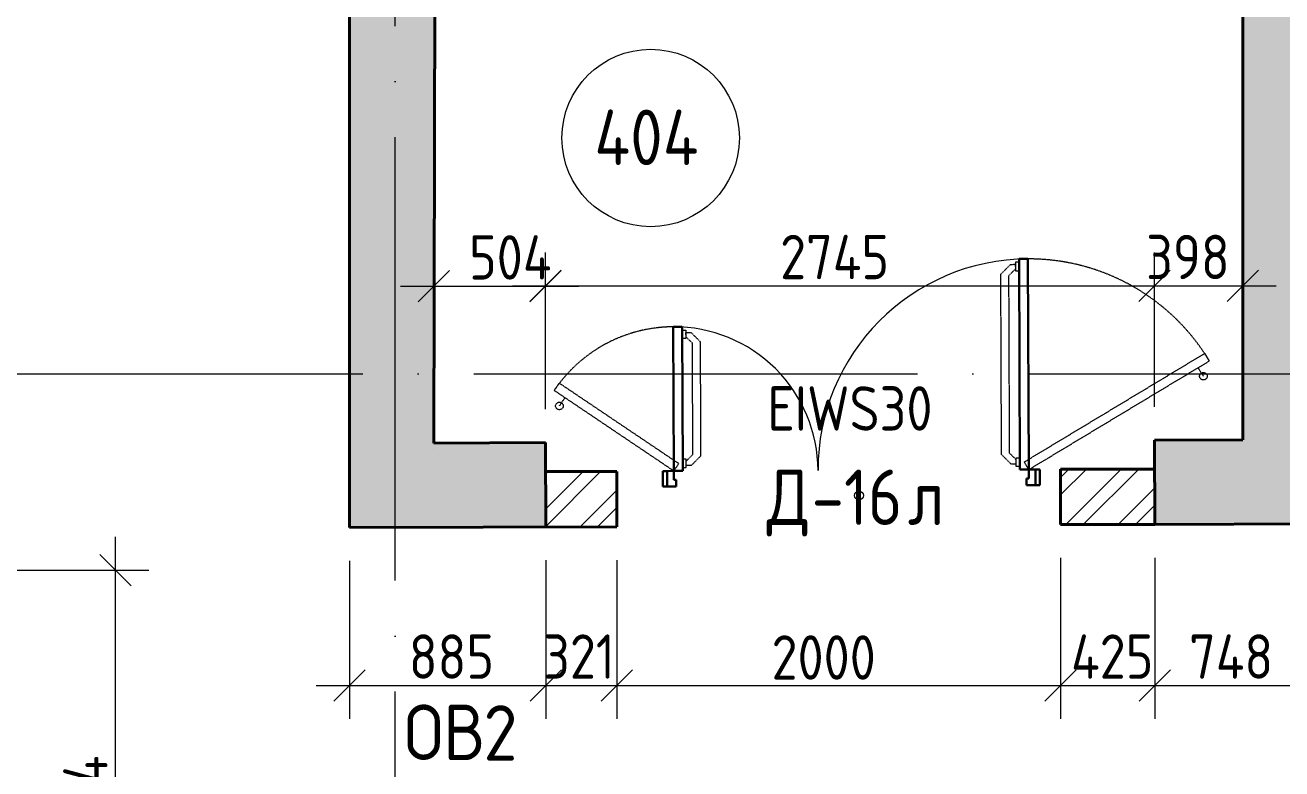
# Model space of a CAD drawing. Header units: millimetres. Extents: x 3050 to 430575, y -569542 to 36130.
# Drawn here: x 281312 to 286977, y -419146 to -415792 of the extents above; entities that cross this region are included whole.
import ezdxf

# ---------------------------------------------------------------- set-up
doc = ezdxf.new("R2010")
doc.units = ezdxf.units.MM
for name, pattern in [('ADSK_Линия сетки', [25, 20, -2.5, 0, -2.5]), ('ADSK_Сверху', [4.5, 3, -1.5]), ('ADSK_Штриховая_ш2 п1', [3, 2, -1])]:
    doc.linetypes.add(name, pattern=pattern)
for name, color, linetype, lineweight in [('Двери', 7, 'Continuous', 18), ('Марки', 7, 'Continuous', 20), ('Марки дверей', 7, 'Continuous', 20), ('Марки помещений', 7, 'Continuous', 20), ('Оси', 7, 'Continuous', 9), ('Размеры', 7, 'Continuous', 9), ('Стены внутренние', 7, 'Continuous', 18), ('Стены штриховка', 7, 'Continuous', 18)]:
    doc.layers.add(name, color=color, linetype=linetype, lineweight=lineweight)
doc.layers.add('Линии', color=7, linetype='Continuous', lineweight=9, true_color=0x00a600)
doc.styles.add('GOST Common', font='GOST_Common.ttf', dxfattribs={"width": 0.9, "height": 200})
doc.styles.add('GOST Common_1', font='GOST_Common.ttf', dxfattribs={"width": 0.9, "height": 350})
doc.styles.add('GOST Common_2', font='GOST_Common.ttf', dxfattribs={"width": 0.9, "height": 250})
doc.styles.add('ISOCPEUR_1', font='isocpeur.ttf', dxfattribs={"width": 0.9, "height": 250})
doc.dimstyles.new('ADSK_Основной_2_мм_Округление_до_1_мм_1', dxfattribs={"dimscale": 304.8, "dimtxt": 201.142999, "dimasz": 0.463911, "dimexe": 0.492126, "dimexo": 0.492126, "dimgap": 0.098425, "dimtad": 1, "dimdec": 0, "dimdsep": 46, "dimtxsty": 'GOST Common', "dimblk1": 'OBLIQUE', "dimblk2": 'OBLIQUE', "dimsah": 1, "dimcen": 0.09, "dimdle": 0.492126, "dimazin": 2, "dimtfac": 1, "dimtdec": 4, "dimtix": 1, "dimtmove": 1, "dimatfit": 3, "dimfxl": 1, "dimtvp": 1, "dimtolj": 1, "dimtzin": 0, "dimlwd": 20, "dimlwe": 20, "dimarcsym": 2})

# ---------------------------------------------------------------- blocks, each defined once
blk = doc.blocks.new('AC_Дверь_Двупольная - Д-16л 1700х2200h-2309824-04 План 4-го этажа маркировочный')
at = {"layer": 'Двери', "lineweight": 30}
for p, q in [((800, 966), (760, 966)), ((760, 966), (760, 16)), ((800, 16), (800, 966)), ((-800, 666), (-760, 666)), ((-800, 16), (-800, 666)), ((-760, 666), (-760, 16)), ((-850, 16), (-830, 16)), ((-850, -54), (-850, 16)), ((-830, 16), (-800, 16)), ((-830, -54), (-830, 16)), ((-830, 16), (-830, -54)), ((-760, 16), (-800, 16)), ((-800, 16), (-800, -24)), ((760, 16), (800, 16)), ((830, 16), (800, 16)), ((800, 16), (800, -24)), ((830, -54), (830, 16)), ((850, 16), (830, 16)), ((830, 16), (830, -54)), ((850, -54), (850, 16)), ((-830, -54), (-850, -54)), ((-790, -54), (-830, -54)), ((-800, -24), (-790, -24)), ((-790, -24), (-790, -54)), ((800, -24), (790, -24)), ((790, -24), (790, -54)), ((790, -54), (830, -54)), ((830, -54), (850, -54))]:
    blk.add_line(p, q, dxfattribs=at)
at = {"layer": 'Двери', "linetype": 'ADSK_Сверху', "lineweight": 9}
for p, q in [((720.3, 940.4), (677.5, 897.6)), ((744, 921.7), (713.9, 891.6)), ((744, 940.4), (720.3, 940.4)), ((760, 951), (744, 951)), ((744, 951), (744, 912.5)), ((744, 931.7), (744, 940.4)), ((744, 912.5), (760, 912.5)), ((677.5, 84.3), (677.5, 897.6)), ((713.9, 90.4), (713.9, 891.6)), ((-760, 651), (-744, 651)), ((-744, 651), (-744, 612.5)), ((-744, 631.7), (-744, 640.4)), ((-744, 640.4), (-720.3, 640.4)), ((-720.3, 640.4), (-677.5, 597.6)), ((-744, 612.5), (-760, 612.5)), ((-744, 621.7), (-713.9, 591.6)), ((-713.9, 90.4), (-713.9, 591.6)), ((-677.5, 84.3), (-677.5, 597.6)), ((-744, 69.5), (-760, 69.5)), ((-744, 60.3), (-713.9, 90.4)), ((-744, 31), (-744, 69.5)), ((-720.3, 41.5), (-677.5, 84.3)), ((720.3, 41.5), (677.5, 84.3)), ((744, 60.3), (713.9, 90.4)), ((744, 31), (744, 69.5)), ((744, 69.5), (760, 69.5)), ((-760, 31), (-744, 31)), ((-744, 41.5), (-720.3, 41.5)), ((744, 41.5), (720.3, 41.5)), ((760, 31), (744, 31))]:
    blk.add_line(p, q, dxfattribs=at)
at = {"layer": 'Двери'}
for centre, radius, start, end in [((800, 16), 950, 90, 180), ((-800, 16), 650, 360, 90)]:
    blk.add_arc(centre, radius, start, end, dxfattribs=at)
blk = doc.blocks.new('ADSK_Марка_Помещение_ОдноЗначение - Номер-247393-04 План 4-го этажа маркировочный')
at = {"layer": 'Марки помещений'}
blk.add_circle((0, 0), 4, dxfattribs=at)
blk = doc.blocks.new('ADSK_Марка_Дверь - Типоразмер_ADSK_Марка-58376-04 План 4-го этажа маркировочный')
at = {"layer": 'Марки дверей', "lineweight": 9}
blk.add_circle((0, 0), 0.2, dxfattribs=at)
blk = doc.blocks.new('_Oblique')
at = {"color": 0, "linetype": 'ByBlock', "lineweight": -2}
blk.add_line((-0.5, -0.5), (0.5, 0.5), dxfattribs=at)
blk = doc.blocks.new('*D12232')
at = {"layer": 'Defpoints', "color": 0, "transparency": 16777216}
for p in [(279907.6, -418249.9), (281718.9, -418249.9), (279914.4, -420803.5)]:
    blk.add_point(p, dxfattribs=at)
at = {"layer": 'Размеры', "color": 0, "lineweight": 20, "transparency": 16777216}
for p, q in [((281718.9, -420953.5), (281718.9, -418099.9)), ((280057.6, -418249.9), (281868.9, -418249.9)), ((280064.4, -420803.5), (281868.9, -420803.5))]:
    blk.add_line(p, q, dxfattribs=at)
at = {"layer": 'Размеры', "color": 0, "lineweight": 20, "transparency": 16777216, "xscale": 141.4, "yscale": 141.4, "zscale": 141.4}
for p, rotation in [((281718.9, -418249.9), 90), ((281718.9, -420803.5), 270)]:
    blk.add_blockref('_Oblique', p, dxfattribs=dict(at, rotation=rotation))
at = {"layer": 'Размеры', "color": 0, "transparency": 16777216, "insert": (281583.5, -419333.5), "char_height": 200, "attachment_point": 5, "rotation": 90, "style": 'GOST Common'}
blk.add_mtext('\\A1;2554', dxfattribs=at)
blk = doc.blocks.new('*D12241')
at = {"layer": 'Defpoints', "color": 0, "transparency": 16777216}
for p in [(282773.6, -418057.8), (283658.6, -418054.4), (283658.6, -418769.2)]:
    blk.add_point(p, dxfattribs=at)
at = {"layer": 'Размеры', "color": 0, "lineweight": 20, "transparency": 16777216}
for p, q in [((282773.6, -418207.8), (282773.6, -418919.2)), ((283658.6, -418204.4), (283658.6, -418919.2)), ((282623.6, -418769.2), (283808.6, -418769.2))]:
    blk.add_line(p, q, dxfattribs=at)
at = {"layer": 'Размеры', "color": 0, "lineweight": 20, "transparency": 16777216, "xscale": 141.4, "yscale": 141.4, "zscale": 141.4, "rotation": 180}
blk.add_blockref('_Oblique', (282773.6, -418769.2), dxfattribs=at)
at = {"layer": 'Размеры', "color": 0, "lineweight": 20, "transparency": 16777216, "xscale": 141.4, "yscale": 141.4, "zscale": 141.4}
blk.add_blockref('_Oblique', (283658.6, -418769.2), dxfattribs=at)
at = {"layer": 'Размеры', "color": 0, "transparency": 16777216, "insert": (283233.7, -418639.2), "char_height": 200, "attachment_point": 5, "style": 'GOST Common'}
blk.add_mtext('\\A1;885', dxfattribs=at)
blk = doc.blocks.new('*D12242')
at = {"layer": 'Defpoints', "color": 0, "transparency": 16777216}
for p in [(283658.6, -418054.4), (283979.3, -418054.4), (283979.3, -418769.2)]:
    blk.add_point(p, dxfattribs=at)
at = {"layer": 'Размеры', "color": 0, "lineweight": 20, "transparency": 16777216}
for p, q in [((283658.6, -418204.4), (283658.6, -418919.2)), ((283979.3, -418204.4), (283979.3, -418919.2)), ((283508.6, -418769.2), (284129.3, -418769.2))]:
    blk.add_line(p, q, dxfattribs=at)
at = {"layer": 'Размеры', "color": 0, "lineweight": 20, "transparency": 16777216, "xscale": 141.4, "yscale": 141.4, "zscale": 141.4, "rotation": 180}
blk.add_blockref('_Oblique', (283658.6, -418769.2), dxfattribs=at)
at = {"layer": 'Размеры', "color": 0, "lineweight": 20, "transparency": 16777216, "xscale": 141.4, "yscale": 141.4, "zscale": 141.4}
blk.add_blockref('_Oblique', (283979.3, -418769.2), dxfattribs=at)
at = {"layer": 'Размеры', "color": 0, "transparency": 16777216, "insert": (283808.6, -418639.2), "char_height": 200, "attachment_point": 5, "style": 'GOST Common'}
blk.add_mtext('\\A1;321', dxfattribs=at)
blk = doc.blocks.new('*D12243')
at = {"layer": 'Defpoints', "color": 0, "transparency": 16777216}
for p in [(283979.3, -418054.4), (285979.3, -418043.9), (285979.3, -418769.2)]:
    blk.add_point(p, dxfattribs=at)
at = {"layer": 'Размеры', "color": 0, "lineweight": 20, "transparency": 16777216}
for p, q in [((285979.3, -418193.9), (285979.3, -418919.2)), ((283979.3, -418204.4), (283979.3, -418919.2)), ((283829.3, -418769.2), (286129.3, -418769.2))]:
    blk.add_line(p, q, dxfattribs=at)
at = {"layer": 'Размеры', "color": 0, "lineweight": 20, "transparency": 16777216, "xscale": 141.4, "yscale": 141.4, "zscale": 141.4, "rotation": 180}
blk.add_blockref('_Oblique', (283979.3, -418769.2), dxfattribs=at)
at = {"layer": 'Размеры', "color": 0, "lineweight": 20, "transparency": 16777216, "xscale": 141.4, "yscale": 141.4, "zscale": 141.4}
blk.add_blockref('_Oblique', (285979.3, -418769.2), dxfattribs=at)
at = {"layer": 'Размеры', "color": 0, "transparency": 16777216, "insert": (284911.5, -418643.3), "char_height": 200, "attachment_point": 5, "style": 'GOST Common'}
blk.add_mtext('\\A1;2000', dxfattribs=at)
blk = doc.blocks.new('*D12244')
at = {"layer": 'Defpoints', "color": 0, "transparency": 16777216}
for p in [(285979.3, -418043.9), (286404.8, -418043.9), (286404.8, -418769.2)]:
    blk.add_point(p, dxfattribs=at)
at = {"layer": 'Размеры', "color": 0, "lineweight": 20, "transparency": 16777216}
for p, q in [((285979.3, -418193.9), (285979.3, -418919.2)), ((286404.8, -418193.9), (286404.8, -418919.2)), ((285829.3, -418769.2), (286554.8, -418769.2))]:
    blk.add_line(p, q, dxfattribs=at)
at = {"layer": 'Размеры', "color": 0, "lineweight": 20, "transparency": 16777216, "xscale": 141.4, "yscale": 141.4, "zscale": 141.4, "rotation": 180}
blk.add_blockref('_Oblique', (285979.3, -418769.2), dxfattribs=at)
at = {"layer": 'Размеры', "color": 0, "lineweight": 20, "transparency": 16777216, "xscale": 141.4, "yscale": 141.4, "zscale": 141.4}
blk.add_blockref('_Oblique', (286404.8, -418769.2), dxfattribs=at)
at = {"layer": 'Размеры', "color": 0, "transparency": 16777216, "insert": (286212.3, -418639.2), "char_height": 200, "attachment_point": 5, "style": 'GOST Common'}
blk.add_mtext('\\A1;425', dxfattribs=at)
blk = doc.blocks.new('*D12245')
at = {"layer": 'Defpoints', "color": 0, "transparency": 16777216}
for p in [(286404.8, -418043.9), (287152.4, -418041), (287152.4, -418769.2)]:
    blk.add_point(p, dxfattribs=at)
at = {"layer": 'Размеры', "color": 0, "lineweight": 20, "transparency": 16777216}
for p, q in [((286404.8, -418193.9), (286404.8, -418919.2)), ((287152.4, -418191), (287152.4, -418919.2)), ((286254.8, -418769.2), (287302.4, -418769.2))]:
    blk.add_line(p, q, dxfattribs=at)
at = {"layer": 'Размеры', "color": 0, "lineweight": 20, "transparency": 16777216, "xscale": 141.4, "yscale": 141.4, "zscale": 141.4, "rotation": 180}
blk.add_blockref('_Oblique', (286404.8, -418769.2), dxfattribs=at)
at = {"layer": 'Размеры', "color": 0, "lineweight": 20, "transparency": 16777216, "xscale": 141.4, "yscale": 141.4, "zscale": 141.4}
blk.add_blockref('_Oblique', (287152.4, -418769.2), dxfattribs=at)
at = {"layer": 'Размеры', "color": 0, "transparency": 16777216, "insert": (286748.3, -418639.2), "char_height": 200, "attachment_point": 5, "style": 'GOST Common'}
blk.add_mtext('\\A1;748', dxfattribs=at)
blk = doc.blocks.new('*D12246')
at = {"layer": 'Defpoints', "color": 0, "transparency": 16777216}
for p in [(283658.1, -416969.5), (283154.3, -417676.3), (283658.1, -417674.4)]:
    blk.add_point(p, dxfattribs=at)
at = {"layer": 'Размеры', "color": 0, "lineweight": 20, "transparency": 16777216}
for p, q in [((283154.3, -417526.3), (283154.3, -416819.5)), ((283658.1, -417524.4), (283658.1, -416819.5)), ((283004.3, -416969.5), (283808.1, -416969.5))]:
    blk.add_line(p, q, dxfattribs=at)
at = {"layer": 'Размеры', "color": 0, "lineweight": 20, "transparency": 16777216, "xscale": 141.4, "yscale": 141.4, "zscale": 141.4, "rotation": 180}
blk.add_blockref('_Oblique', (283154.3, -416969.5), dxfattribs=at)
at = {"layer": 'Размеры', "color": 0, "lineweight": 20, "transparency": 16777216, "xscale": 141.4, "yscale": 141.4, "zscale": 141.4}
blk.add_blockref('_Oblique', (283658.1, -416969.5), dxfattribs=at)
at = {"layer": 'Размеры', "color": 0, "transparency": 16777216, "insert": (283498.5, -416839.5), "char_height": 200, "attachment_point": 5, "style": 'GOST Common'}
blk.add_mtext('\\A1;504', dxfattribs=at)
blk = doc.blocks.new('*D12247')
at = {"layer": 'Defpoints', "color": 0, "transparency": 16777216}
for p in [(286403.3, -416967.7), (283658.1, -417674.4), (286403.3, -417663.9)]:
    blk.add_point(p, dxfattribs=at)
at = {"layer": 'Размеры', "color": 0, "lineweight": 20, "transparency": 16777216}
for p, q in [((283658.1, -417524.4), (283658.1, -416817.7)), ((286403.3, -417513.9), (286403.3, -416817.7)), ((283508.1, -416967.7), (286553.3, -416967.7))]:
    blk.add_line(p, q, dxfattribs=at)
at = {"layer": 'Размеры', "color": 0, "lineweight": 20, "transparency": 16777216, "xscale": 141.4, "yscale": 141.4, "zscale": 141.4, "rotation": 180}
blk.add_blockref('_Oblique', (283658.1, -416967.7), dxfattribs=at)
at = {"layer": 'Размеры', "color": 0, "lineweight": 20, "transparency": 16777216, "xscale": 141.4, "yscale": 141.4, "zscale": 141.4}
blk.add_blockref('_Oblique', (286403.3, -416967.7), dxfattribs=at)
at = {"layer": 'Размеры', "color": 0, "transparency": 16777216, "insert": (284960.7, -416837.7), "char_height": 200, "attachment_point": 5, "style": 'GOST Common'}
blk.add_mtext('\\A1;2745', dxfattribs=at)
blk = doc.blocks.new('*D12248')
at = {"layer": 'Defpoints', "color": 0, "transparency": 16777216}
for p in [(286801.3, -416967.7), (286403.3, -417663.9), (286801.3, -417663.9)]:
    blk.add_point(p, dxfattribs=at)
at = {"layer": 'Размеры', "color": 0, "lineweight": 20, "transparency": 16777216}
for p, q in [((286403.3, -417513.9), (286403.3, -416817.7)), ((286801.3, -417513.9), (286801.3, -416817.7)), ((286253.3, -416967.7), (286951.3, -416967.7))]:
    blk.add_line(p, q, dxfattribs=at)
at = {"layer": 'Размеры', "color": 0, "lineweight": 20, "transparency": 16777216, "xscale": 141.4, "yscale": 141.4, "zscale": 141.4, "rotation": 180}
blk.add_blockref('_Oblique', (286403.3, -416967.7), dxfattribs=at)
at = {"layer": 'Размеры', "color": 0, "lineweight": 20, "transparency": 16777216, "xscale": 141.4, "yscale": 141.4, "zscale": 141.4}
blk.add_blockref('_Oblique', (286801.3, -416967.7), dxfattribs=at)
at = {"layer": 'Размеры', "color": 0, "transparency": 16777216, "insert": (286553.3, -416837.7), "char_height": 200, "attachment_point": 5, "style": 'GOST Common'}
blk.add_mtext('\\A1;398', dxfattribs=at)

msp = doc.modelspace()

# ---------------------------------------------------------------- hatches: boundary and pattern name
at = {"layer": 'Стены внутренние', "true_color": 0xc0c0c0}
for points in [[(282773.58, -418057.77), (283153.58, -418056.31), (283168.5, -410211.29), (282773.58, -410209.08), (282773.59, -418050.78)], [(287165.72, -417838.08), (287181.35, -417838.08), (287181.35, -410213.29), (286801.35, -410213.29), (286801.35, -417662.37), (287151.67, -417661.03), (287152.42, -417838.08)], [(283153.58, -418056.31), (283659.56, -418054.38), (283658.11, -417674.38), (283154.31, -417676.31), (283153.59, -418050.78)], [(286404.77, -418043.89), (287152.42, -418041.03), (287151.67, -417661.03), (286403.32, -417663.89), (286404.36, -417934.38)]]:
    msp.add_hatch(color=9, dxfattribs=at).paths.add_polyline_path(points)
at = {"layer": 'Стены внутренние', "lineweight": 9}
h = msp.add_hatch(dxfattribs=at)
h.set_pattern_fill('FP_2', color=256, style=0, pattern_type=2)
h.set_pattern_definition([(45, (277758.18, -430767.74), (-117.8655, 117.8655), []), (45, (277836.76, -430767.74), (-117.8655, 117.8655), [])])
h.paths.add_polyline_path([(286404.77, -418043.89), (286404.77, -417793.89), (285979.31, -417793.89), (285979.31, -418043.89)])
h = msp.add_hatch(dxfattribs=at)
h.set_pattern_fill('FP_2', color=256, style=0, pattern_type=2)
h.set_pattern_definition([(45, (275332.72, -430778.23), (-117.8655, 117.8655), []), (45, (275411.3, -430778.23), (-117.8655, 117.8655), [])])
h.paths.add_polyline_path([(283979.31, -418054.38), (283979.31, -417804.38), (283658.29, -417804.38), (283658.63, -418054.38)])

# ---------------------------------------------------------------- linework, layer by layer
at = {"layer": 'Линии', "linetype": 'ADSK_Штриховая_ш2 п1', "lineweight": 9}
for p, q in [((285815.41, -417762.06), (286629.34, -417272.14)), ((286629.34, -417272.14), (286649.97, -417306.42)), ((285836.04, -417796.33), (286649.97, -417306.42)), ((286623.14, -417375.09), (286599.93, -417336.53)), ((283696.89, -417439.39), (283719.23, -417406.21)), ((284236.05, -417802.45), (283696.89, -417439.39)), ((284258.39, -417769.27), (283719.23, -417406.21)), ((283720.2, -417509.34), (283745.33, -417472.01)), ((284236.05, -417802.45), (284258.39, -417769.27)), ((285815.41, -417762.06), (285836.04, -417796.33)), ((285836.04, -417796.33), (285886.04, -417796.14)), ((284186.05, -417802.64), (284236.05, -417802.45))]:
    msp.add_line(p, q, dxfattribs=at)
for centre in [(286623.14, -417375.09), (283720.2, -417509.34)]:
    msp.add_circle(centre, 17, dxfattribs=at)
for centre, radius, start, end in [((285836.04, -417796.33), 950, 31.04456, 90.28201), ((284236.05, -417802.45), 650, 90.04456, 146.04456)]:
    msp.add_arc(centre, radius, start, end, dxfattribs=at)
at = {"layer": 'Оси', "linetype": 'ADSK_Линия сетки', "ltscale": 100}
for p, q in [((282979.52, -435797.51), (282979.52, -386200.07)), ((268333.38, -417365.13), (336561.32, -417365.13))]:
    msp.add_line(p, q, dxfattribs=at)
at = {"layer": 'Стены внутренние', "lineweight": 40}
for p, q in [((282773.58, -410209), (282773.58, -418057.77)), ((283154.31, -417676.31), (283168.5, -410211.29)), ((286801.35, -410213.29), (286801.35, -417630.37)), ((283658.11, -417674.38), (283154.31, -417676.31)), ((283658.63, -418054.38), (283658.11, -417674.38)), ((286801.35, -417662.37), (286403.32, -417663.89)), ((286403.32, -417663.89), (286404.77, -418043.89)), ((286801.35, -417662.37), (286801.35, -417632.37)), ((285979.31, -418043.89), (285979.31, -417793.89)), ((285979.31, -417793.89), (286403.82, -417793.89)), ((283979.31, -417804.38), (283658.29, -417804.38)), ((283979.31, -418054.38), (283979.31, -417804.38)), ((282773.58, -418057.77), (283979.31, -418054.38)), ((286404.77, -418043.89), (285979.31, -418043.89)), ((286404.77, -418043.89), (287152.42, -418041.03))]:
    msp.add_line(p, q, dxfattribs=at)
at = {"layer": 'Стены штриховка'}
msp.add_line((286801.35, -417632.37), (286801.35, -417630.37), dxfattribs=at)

# ---------------------------------------------------------------- block references
at = {"layer": 'Двери', "linetype": 'ADSK_Сверху', "lineweight": 9, "rotation": 0.2189654020889525}
msp.add_blockref('AC_Дверь_Двупольная - Д-16л 1700х2200h-2309824-04 План 4-го этажа маркировочный', (285036.1, -417815.39), dxfattribs=at)
at = {"layer": 'Марки дверей', "xscale": 99.99999999999993, "yscale": 99.99999999999993, "zscale": 99.99999999999993}
msp.add_blockref('ADSK_Марка_Дверь - Типоразмер_ADSK_Марка-58376-04 План 4-го этажа маркировочный', (285070.76, -417912.99), dxfattribs=at)
at = {"layer": 'Марки помещений', "xscale": 99.99999999999993, "yscale": 99.99999999999993, "zscale": 99.99999999999993}
msp.add_blockref('ADSK_Марка_Помещение_ОдноЗначение - Номер-247393-04 План 4-го этажа маркировочный', (284131.53, -416300.9), dxfattribs=at)

# ---------------------------------------------------------------- texts
at = {"layer": 'Марки', "color": 30, "lineweight": 40, "true_color": 0xf26722, "style": 'ISOCPEUR_1', "width": 0.9}
for s, p in [('ОВ', (283020.6, -419105.64)), ('2', (283377.79, -419108.61))]:
    msp.add_text(s, height=250, dxfattribs=at).set_placement(p)
at = {"layer": 'Марки дверей', "lineweight": 9, "attachment_point": 1}
for s, insert, char_height, width, style in [('EIWS30', (284657.93, -417420.57), 200, 959.6199, 'GOST Common_1'), ('\\fGOST Common|b0|i0|c204|p34|;\\W.9;Д', (284654.78, -417795.97), 250, 245.3164, 'GOST Common_2'), ('-16', (284857.19, -417795.97), 250, 526.7087, 'GOST Common_2'), ('\\fGOST Common|b0|i0|c204|p34|;\\W.9;л', (285291.77, -417795.97), 250, 194.8101, 'GOST Common_2')]:
    msp.add_mtext(s, dxfattribs=dict(at, insert=insert, char_height=char_height, width=width, style=style))
at = {"layer": 'Марки помещений', "lineweight": 9, "insert": (283877.72, -416173.18), "char_height": 250, "width": 627.7213, "attachment_point": 1, "style": 'GOST Common_2'}
msp.add_mtext('404', dxfattribs=at)

# ---------------------------------------------------------------- dimensions: what is measured, and where the dimension line sits
at = {"layer": 'Размеры', "color": 18, "true_color": 0x000000}
for base, p1, p2, picture, middle in [((283658.11, -416969.51), (283154.31, -417676.31), (283658.11, -417674.38), '*D12246', (283498.54, -416969.51)), ((286403.32, -416967.75), (283658.11, -417674.38), (286403.32, -417663.89), '*D12247', (284960.73, -416967.75)), ((286801.35, -416967.75), (286403.32, -417663.89), (286801.35, -417663.89), '*D12248', (286553.32, -416967.75)), ((283658.63, -418769.18), (282773.58, -418057.77), (283658.63, -418054.38), '*D12241', (283233.74, -418769.18)), ((283979.31, -418769.18), (283658.63, -418054.38), (283979.31, -418054.38), '*D12242', (283808.63, -418769.18)), ((285979.31, -418769.18), (283979.31, -418054.38), (285979.31, -418043.89), '*D12243', (284911.48, -418773.34)), ((286404.77, -418769.18), (285979.31, -418043.89), (286404.77, -418043.89), '*D12244', (286212.28, -418769.18)), ((287152.42, -418769.18), (286404.77, -418043.89), (287152.42, -418041.03), '*D12245', (286748.33, -418769.18))]:
    dim = msp.add_linear_dim(base=base, p1=p1, p2=p2, dimstyle='ADSK_Основной_2_мм_Округление_до_1_мм_1', override={"dimpost": '<>'}, dxfattribs=at)
    dim.commit()
    dim.dimension.update_dxf_attribs({"geometry": picture, "text_midpoint": middle, "dimtype": 160})
dim = msp.add_linear_dim(base=(281718.91, -418249.92), p1=(279914.36, -420803.52), p2=(279907.56, -418249.92), angle=90, dimstyle='ADSK_Основной_2_мм_Округление_до_1_мм_1', override={"dimpost": '<>'}, dxfattribs=at)
dim.commit()
dim.dimension.update_dxf_attribs({"geometry": '*D12232', "text_midpoint": (281713.53, -419333.46), "dimtype": 160})

doc.saveas('drawing.dxf')
